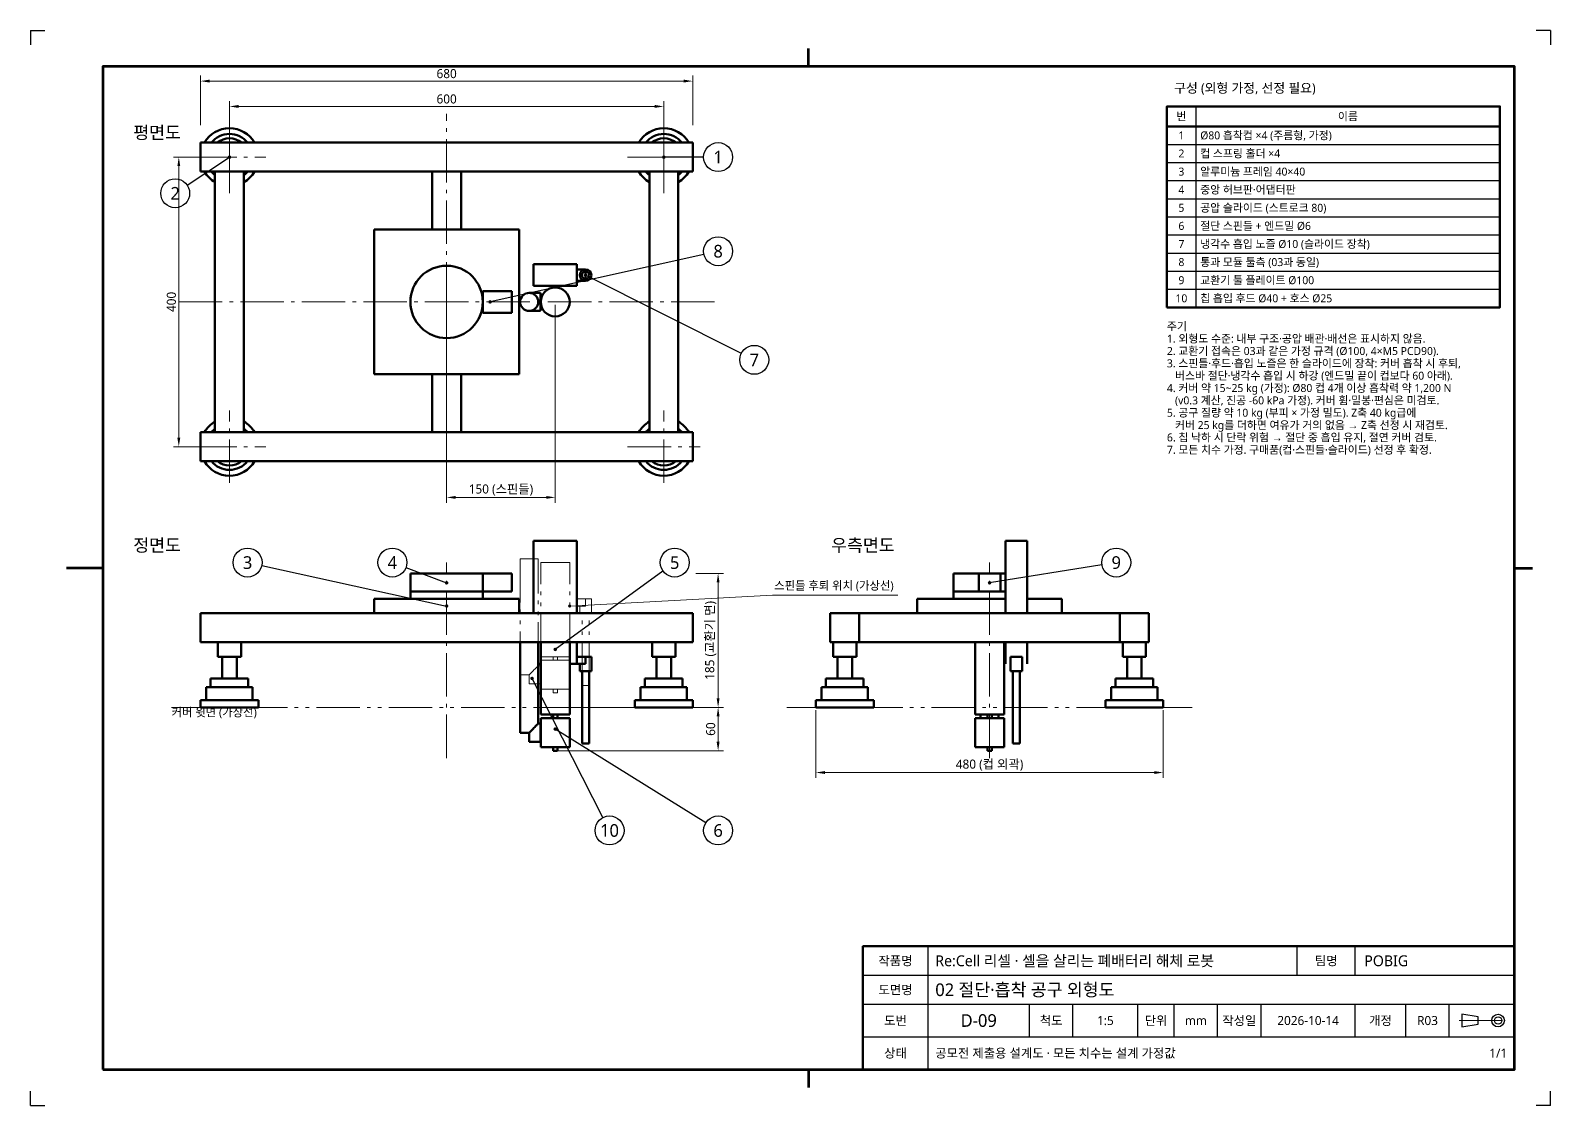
# Model space of a CAD drawing. Header units: millimetres. Extents: x 0 to 1800, y -680 to 297.
# Drawn here: x 1380 to 1800, y -680 to -383 of the extents above; entities that cross this region are included whole.
import ezdxf
from ezdxf.enums import TextEntityAlignment as Align

# ---------------------------------------------------------------- set-up
doc = ezdxf.new("R2010")
doc.units = ezdxf.units.MM
doc.linetypes.add('KS_CENTER', pattern=[17, 12, -2, 1, -2])
doc.linetypes.add('KS_PHANTOM', pattern=[20, 12, -2, 1, -2, 1, -2])
for name, color, linetype, lineweight in [('BALLOON', 7, 'Continuous', 25), ('CENTER', 1, 'KS_CENTER', 18), ('DIM', 3, 'Continuous', 18), ('FRAME', 7, 'Continuous', 70), ('OUTLINE', 7, 'Continuous', 50), ('PHANTOM', 6, 'KS_PHANTOM', 18), ('SYMBOL', 7, 'Continuous', 25), ('TABLE', 7, 'Continuous', 25), ('TABLE_THK', 7, 'Continuous', 50), ('TEXT', 7, 'Continuous', 25)]:
    doc.layers.add(name, color=color, linetype=linetype, lineweight=lineweight)
doc.styles.add('KS', font='malgun.ttf')
doc.dimstyles.new('KS_00', dxfattribs={"dimtxt": 2.5, "dimasz": 2.5, "dimexe": 1.5, "dimexo": 0.8, "dimgap": 0.8, "dimtad": 1, "dimlfac": 50, "dimdsep": 46, "dimtxsty": 'KS', "dimcen": 0, "dimclrd": 3, "dimclre": 3, "dimclrt": 7, "dimazin": 3, "dimtfac": 0.7, "dimtmove": 0, "dimatfit": 3, "dimlwd": 18, "dimlwe": 18, "dimarcsym": 0})

# ---------------------------------------------------------------- blocks, each defined once
blk = doc.blocks.new('_CLOSEDFILLED')
at = {"color": 0, "linetype": 'ByBlock'}
blk.add_solid([(-1, 0.16), (0, 0), (-1, -0.16)], dxfattribs=at)
blk = doc.blocks.new('*D131')
at = {"color": 3, "lineweight": 18}
for p, q in [((55, 262.8), (55, 277.5)), ((175, 262.8), (175, 277.5)), ((57.5, 276), (172.5, 276))]:
    blk.add_line(p, q, dxfattribs=at)
at = {"layer": 'Defpoints'}
for p in [(55, 276), (55, 262), (175, 262)]:
    blk.add_point(p, dxfattribs=at)
at = {"layer": 'DIM', "color": 3, "xscale": 2.5, "yscale": 2.5, "rotation": 180}
blk.add_blockref('_CLOSEDFILLED', (55, 276), dxfattribs=at)
at = {"layer": 'DIM', "color": 3, "xscale": 2.5, "yscale": 2.5}
blk.add_blockref('_CLOSEDFILLED', (175, 276), dxfattribs=at)
at = {"layer": 'DIM', "color": 7, "insert": (115, 278.05), "char_height": 2.5, "attachment_point": 5, "style": 'KS'}
blk.add_mtext('600', dxfattribs=at)
blk = doc.blocks.new('*D132')
at = {"color": 3, "lineweight": 18}
for p, q in [((47, 270.8), (47, 284.5)), ((49.5, 283), (180.5, 283)), ((183, 270.8), (183, 284.5))]:
    blk.add_line(p, q, dxfattribs=at)
at = {"layer": 'Defpoints'}
for p in [(47, 283), (47, 270), (183, 270)]:
    blk.add_point(p, dxfattribs=at)
at = {"layer": 'DIM', "color": 3, "xscale": 2.5, "yscale": 2.5, "rotation": 180}
blk.add_blockref('_CLOSEDFILLED', (47, 283), dxfattribs=at)
at = {"layer": 'DIM', "color": 3, "xscale": 2.5, "yscale": 2.5}
blk.add_blockref('_CLOSEDFILLED', (183, 283), dxfattribs=at)
at = {"layer": 'DIM', "color": 7, "insert": (115, 285.05), "char_height": 2.5, "attachment_point": 5, "style": 'KS'}
blk.add_mtext('680', dxfattribs=at)
blk = doc.blocks.new('*D133')
at = {"color": 3, "lineweight": 18}
for p, q in [((54.2, 262), (39.5, 262)), ((41, 184.5), (41, 259.5)), ((54.2, 182), (39.5, 182))]:
    blk.add_line(p, q, dxfattribs=at)
at = {"layer": 'Defpoints'}
for p in [(55, 262), (41, 182), (55, 182)]:
    blk.add_point(p, dxfattribs=at)
at = {"layer": 'DIM', "color": 3, "xscale": 2.5, "yscale": 2.5}
for p, rotation in [((41, 262), 90), ((41, 182), 270)]:
    blk.add_blockref('_CLOSEDFILLED', p, dxfattribs=dict(at, rotation=rotation))
at = {"layer": 'DIM', "color": 7, "insert": (38.95, 222), "char_height": 2.5, "attachment_point": 5, "rotation": 90, "style": 'KS'}
blk.add_mtext('400', dxfattribs=at)
blk = doc.blocks.new('*D134')
at = {"color": 3, "lineweight": 18}
for p, q in [((115, 221.2), (115, 166.5)), ((145, 221.2), (145, 166.5)), ((117.5, 168), (142.5, 168))]:
    blk.add_line(p, q, dxfattribs=at)
at = {"layer": 'Defpoints'}
for p in [(115, 222), (145, 222), (115, 168)]:
    blk.add_point(p, dxfattribs=at)
at = {"layer": 'DIM', "color": 3, "xscale": 2.5, "yscale": 2.5, "rotation": 180}
blk.add_blockref('_CLOSEDFILLED', (115, 168), dxfattribs=at)
at = {"layer": 'DIM', "color": 3, "xscale": 2.5, "yscale": 2.5}
blk.add_blockref('_CLOSEDFILLED', (145, 168), dxfattribs=at)
at = {"layer": 'DIM', "color": 7, "insert": (130, 170.05), "char_height": 2.5, "attachment_point": 5, "style": 'KS'}
blk.add_mtext('150 (스핀들)', dxfattribs=at)
blk = doc.blocks.new('*D135')
at = {"color": 3, "lineweight": 18}
for p, q in [((183.8, 147), (191.5, 147)), ((190, 112.5), (190, 144.5)), ((183.8, 110), (191.5, 110))]:
    blk.add_line(p, q, dxfattribs=at)
at = {"layer": 'Defpoints'}
for p in [(183, 147), (183, 110), (190, 110)]:
    blk.add_point(p, dxfattribs=at)
at = {"layer": 'DIM', "color": 3, "xscale": 2.5, "yscale": 2.5}
for p, rotation in [((190, 147), 90), ((190, 110), 270)]:
    blk.add_blockref('_CLOSEDFILLED', p, dxfattribs=dict(at, rotation=rotation))
at = {"layer": 'DIM', "color": 7, "insert": (187.95, 128.5), "char_height": 2.5, "attachment_point": 5, "rotation": 90, "style": 'KS'}
blk.add_mtext('185 (교환기 면)', dxfattribs=at)
blk = doc.blocks.new('*D136')
at = {"color": 3, "lineweight": 18}
for p, q in [((145.8, 110), (191.5, 110)), ((190, 100.5), (190, 107.5)), ((145.8, 98), (191.5, 98))]:
    blk.add_line(p, q, dxfattribs=at)
at = {"layer": 'Defpoints'}
for p in [(145, 110), (145, 98), (190, 98)]:
    blk.add_point(p, dxfattribs=at)
at = {"layer": 'DIM', "color": 3, "xscale": 2.5, "yscale": 2.5}
for p, rotation in [((190, 110), 90), ((190, 98), 270)]:
    blk.add_blockref('_CLOSEDFILLED', p, dxfattribs=dict(at, rotation=rotation))
at = {"layer": 'DIM', "color": 7, "insert": (187.95, 104), "char_height": 2.5, "attachment_point": 5, "rotation": 90, "style": 'KS'}
blk.add_mtext('60', dxfattribs=at)
blk = doc.blocks.new('*D137')
at = {"color": 3, "lineweight": 18}
for p, q in [((217, 109.2), (217, 90.5)), ((313, 109.2), (313, 90.5)), ((219.5, 92), (310.5, 92))]:
    blk.add_line(p, q, dxfattribs=at)
at = {"layer": 'Defpoints'}
for p in [(217, 110), (313, 110), (217, 92)]:
    blk.add_point(p, dxfattribs=at)
at = {"layer": 'DIM', "color": 3, "xscale": 2.5, "yscale": 2.5, "rotation": 180}
blk.add_blockref('_CLOSEDFILLED', (217, 92), dxfattribs=at)
at = {"layer": 'DIM', "color": 3, "xscale": 2.5, "yscale": 2.5}
blk.add_blockref('_CLOSEDFILLED', (313, 92), dxfattribs=at)
at = {"layer": 'DIM', "color": 7, "insert": (265, 94.05), "char_height": 2.5, "attachment_point": 5, "style": 'KS'}
blk.add_mtext('480 (컵 외곽)', dxfattribs=at)
blk = doc.blocks.new('D-09_R03_1of1')
at = {"layer": 'BALLOON'}
h = blk.add_hatch(color=256, dxfattribs=at)
h.dxf.hatch_style = 1
edge = h.paths.add_edge_path()
edge.add_arc((55, 262), 0.5, 0, 360)
h = blk.add_hatch(color=256, dxfattribs=at)
h.dxf.hatch_style = 1
edge = h.paths.add_edge_path()
edge.add_arc((175, 262), 0.5, 0, 360)
h = blk.add_hatch(color=256, dxfattribs=at)
h.dxf.hatch_style = 1
edge = h.paths.add_edge_path()
edge.add_arc((153.4, 229.4), 0.5, 0, 360)
h = blk.add_hatch(color=256, dxfattribs=at)
h.dxf.hatch_style = 1
edge = h.paths.add_edge_path()
edge.add_arc((127, 222), 0.5, 0, 360)
h = blk.add_hatch(color=256, dxfattribs=at)
h.dxf.hatch_style = 1
edge = h.paths.add_edge_path()
edge.add_arc((115, 144.4), 0.5, 0, 360)
h = blk.add_hatch(color=256, dxfattribs=at)
h.dxf.hatch_style = 1
edge = h.paths.add_edge_path()
edge.add_arc((265, 144.4), 0.5, 0, 360)
h = blk.add_hatch(color=256, dxfattribs=at)
h.dxf.hatch_style = 1
edge = h.paths.add_edge_path()
edge.add_arc((115, 138), 0.5, 0, 360)
h = blk.add_hatch(color=256, dxfattribs=at)
h.dxf.hatch_style = 1
edge = h.paths.add_edge_path()
edge.add_arc((145, 126), 0.5, 0, 360)
h = blk.add_hatch(color=256, dxfattribs=at)
h.dxf.hatch_style = 1
edge = h.paths.add_edge_path()
edge.add_arc((138.6, 118), 0.5, 0, 360)
h = blk.add_hatch(color=256, dxfattribs=at)
h.dxf.hatch_style = 1
edge = h.paths.add_edge_path()
edge.add_arc((145, 104), 0.5, 0, 360)
at = {"layer": 'DIM'}
h = blk.add_hatch(color=256, dxfattribs=at)
h.dxf.hatch_style = 1
edge = h.paths.add_edge_path()
edge.add_arc((149, 138), 0.45, 0, 360)
at = {"layer": 'BALLOON'}
for p, q in [((43.3282, 254.2188), (55, 262)), ((186, 262), (175, 262)), ((186.09525, 235.13228), (127, 222)), ((196.42536, 207.79499), (153.4, 229.4)), ((63.90806, 149.14733), (115, 138)), ((103.74737, 148.60098), (115, 144.4)), ((174.76506, 147.64731), (145, 126)), ((296.05024, 149.36804), (265, 144.4)), ((158.18404, 79.56403), (138.6, 118)), ((186.60377, 78.11321), (145, 104))]:
    blk.add_line(p, q, dxfattribs=at)
for centre in [(190, 262), (40, 252), (190, 236), (200, 206), (60, 150), (100, 150), (178, 150), (300, 150), (160, 76), (190, 76)]:
    blk.add_circle(centre, 4, dxfattribs=at)
at = {"layer": 'CENTER'}
for p, q in [((115, 170), (115, 274)), ((55, 252), (55, 272)), ((175, 252), (175, 272)), ((45, 262), (65, 262)), ((165, 262), (185, 262)), ((41, 222), (189, 222)), ((55, 172), (55, 192)), ((175, 172), (175, 192)), ((45, 182), (65, 182)), ((165, 182), (185, 182)), ((115, 96), (115, 150)), ((265, 96), (265, 150)), ((394.75, 23.5), (408, 23.5))]:
    blk.add_line(p, q, dxfattribs=at)
at = {"layer": 'DIM'}
blk.add_lwpolyline([(149, 138), (205, 141), (239.62066, 141)], dxfattribs=at)
at = {"layer": 'FRAME'}
for p, q in [((215, 287), (215, 292)), ((20, 148.5), (10, 148.5)), ((410, 148.5), (415, 148.5)), ((215, 10), (215, 5))]:
    blk.add_line(p, q, dxfattribs=at)
blk.add_lwpolyline([(20, 10), (410, 10), (410, 287), (20, 287)], close=True, dxfattribs=at)
at = {"layer": 'OUTLINE'}
for p, q in [((47, 258), (47, 266)), ((47, 266), (183, 266)), ((183, 258), (183, 266)), ((47, 258), (183, 258)), ((51, 186), (51, 258)), ((51, 258), (59, 258)), ((59, 186), (59, 258)), ((111, 242), (111, 258)), ((111, 258), (119, 258)), ((119, 242), (119, 258)), ((171, 186), (171, 258)), ((171, 258), (179, 258)), ((179, 186), (179, 258)), ((95, 202), (95, 242)), ((95, 242), (135, 242)), ((135, 202), (135, 242)), ((139, 226.4), (139, 232.4)), ((139, 232.4), (151, 232.4)), ((151, 226.4), (151, 232.4)), ((151, 231), (153.4, 231)), ((153.4, 230.4), (153.4, 231)), ((151, 227.8), (153.4, 227.8)), ((153.4, 228.4), (153.4, 230.4)), ((153.4, 227.8), (153.4, 228.4)), ((125, 219), (125, 225)), ((125, 225), (133, 225)), ((133, 219), (133, 225)), ((137.8, 224.5), (140.9, 224.5)), ((139, 226.4), (151, 226.4)), ((125, 219), (133, 219)), ((137.8, 219.5), (140.9, 219.5)), ((95, 202), (135, 202)), ((111, 186), (111, 202)), ((119, 186), (119, 202)), ((47, 178), (47, 186)), ((47, 186), (183, 186)), ((51, 186), (59, 186)), ((111, 186), (119, 186)), ((171, 186), (179, 186)), ((183, 178), (183, 186)), ((47, 178), (183, 178)), ((139, 136), (139, 156)), ((139, 156), (151, 156)), ((151, 136), (151, 156)), ((269.4, 136), (269.4, 156)), ((269.4, 156), (275.4, 156)), ((275.4, 136), (275.4, 156)), ((105, 142), (105, 147)), ((125, 142), (125, 147)), ((125, 147), (133, 147)), ((133, 142), (133, 147)), ((255, 142), (255, 147)), ((262, 142), (262, 147)), ((262, 147), (268, 147)), ((268, 142), (268, 147)), ((95, 136), (95, 140)), ((95, 140), (135, 140)), ((105, 140), (105, 142)), ((125, 140), (125, 142)), ((125, 142), (133, 142)), ((135, 136), (135, 140)), ((245, 136), (245, 140)), ((245, 140), (269.4, 140)), ((255, 140), (255, 142)), ((262, 142), (268, 142)), ((275.4, 140), (285, 140)), ((285, 136), (285, 140)), ((47, 128), (47, 136)), ((47, 136), (183, 136)), ((183, 128), (183, 136)), ((221, 128), (221, 136)), ((221, 136), (229, 136)), ((229, 128), (229, 136)), ((229, 136), (301, 136)), ((301, 128), (301, 136)), ((301, 136), (309, 136)), ((309, 128), (309, 136)), ((47, 128), (183, 128)), ((51.8, 124), (51.8, 128)), ((58.2, 124), (58.2, 128)), ((135.3, 103), (135.3, 128)), ((140.3, 105.5), (140.3, 128)), ((141, 108), (141, 128)), ((149, 108), (149, 128)), ((151, 122), (151, 128)), ((171.8, 124), (171.8, 128)), ((178.2, 124), (178.2, 128)), ((221, 128), (229, 128)), ((221.8, 124), (221.8, 128)), ((228.2, 124), (228.2, 128)), ((229, 128), (301, 128)), ((261, 108), (261, 128)), ((269, 108), (269, 128)), ((269.4, 122), (269.4, 128)), ((275.4, 122), (275.4, 128)), ((301, 128), (309, 128)), ((301.8, 124), (301.8, 128)), ((308.2, 124), (308.2, 128)), ((53, 118), (53, 124)), ((57, 118), (57, 124)), ((140.3, 122), (141, 122)), ((149, 122), (151, 122)), ((151, 124), (153.4, 124)), ((151, 122), (153.4, 122)), ((151.8, 120), (151.8, 122)), ((153.4, 122), (153.4, 124)), ((155, 120), (155, 124)), ((173, 118), (173, 124)), ((177, 118), (177, 124)), ((223, 118), (223, 124)), ((227, 118), (227, 124)), ((270.8, 122), (270.8, 124)), ((270.8, 120), (270.8, 122)), ((274, 122), (274, 124)), ((274, 120), (274, 122)), ((303, 118), (303, 124)), ((307, 118), (307, 124)), ((49.8, 115.6), (49.8, 118)), ((60.2, 115.6), (60.2, 118)), ((152.4, 100), (152.4, 120)), ((154.4, 100), (154.4, 120)), ((169.8, 115.6), (169.8, 118)), ((180.2, 115.6), (180.2, 118)), ((219.8, 115.6), (219.8, 118)), ((230.2, 115.6), (230.2, 118)), ((271.4, 100), (271.4, 120)), ((273.4, 100), (273.4, 120)), ((299.8, 115.6), (299.8, 118)), ((310.2, 115.6), (310.2, 118)), ((48.6, 112), (48.6, 115.6)), ((61.4, 112), (61.4, 115.6)), ((168.6, 112), (168.6, 115.6)), ((181.4, 112), (181.4, 115.6)), ((218.6, 112), (218.6, 115.6)), ((231.4, 112), (231.4, 115.6)), ((298.6, 112), (298.6, 115.6)), ((311.4, 112), (311.4, 115.6)), ((47, 110), (47, 112)), ((63, 110), (63, 112)), ((167, 110), (167, 112)), ((183, 110), (183, 112)), ((217, 110), (217, 112)), ((233, 110), (233, 112)), ((297, 110), (297, 112)), ((313, 110), (313, 112)), ((140.3, 105.5), (140.9, 105.5)), ((141, 99), (141, 107)), ((144.4, 107), (144.4, 108)), ((145.6, 107), (145.6, 108)), ((149, 99), (149, 107)), ((261, 99), (261, 107)), ((262.5, 107), (262.5, 108)), ((264.4, 107), (264.4, 108)), ((265.6, 107), (265.6, 108)), ((267.5, 107), (267.5, 108)), ((269, 99), (269, 107)), ((137.8, 100.5), (140.9, 100.5)), ((144.4, 98), (144.4, 99)), ((145.6, 98), (145.6, 99)), ((264.4, 98), (264.4, 99)), ((265.6, 98), (265.6, 99))]:
    blk.add_line(p, q, dxfattribs=at)
for points in [[(140.9, 224.5), (140.9, 224.48428), (140.9, 224.43732), (140.9, 224.35971), (140.9, 224.25242), (140.9, 224.11681), (140.9, 223.95458), (140.9, 223.76777), (140.9, 223.55872), (140.9, 223.33008), (140.9, 223.08471), (140.9, 222.8257), (140.9, 222.5563), (140.9, 222.27991), (140.9, 222)], [(140.9, 222), (140.9, 221.72009), (140.9, 221.4437), (140.9, 221.1743), (140.9, 220.91529), (140.9, 220.66992), (140.9, 220.44128), (140.9, 220.23223), (140.9, 220.04542), (140.9, 219.88319), (140.9, 219.74758), (140.9, 219.64029), (140.9, 219.56268), (140.9, 219.51572), (140.9, 219.5)], [(105, 147), (105.25072, 147), (105.99031, 147), (107.18169, 147), (108.7651, 147), (110.66116, 147), (112.77479, 147), (115, 147), (117.22521, 147), (119.33884, 147), (121.2349, 147), (122.81831, 147), (124.00969, 147), (124.74928, 147), (125, 147)], [(255, 147), (255.04087, 147), (255.16313, 147), (255.36579, 147), (255.64719, 147), (256.00503, 147), (256.43639, 147), (256.93774, 147), (257.50499, 147), (258.13349, 147), (258.81811, 147), (259.55326, 147), (260.33292, 147), (261.15073, 147), (262, 147)], [(268, 147), (268.10265, 147), (268.20494, 147), (268.30685, 147), (268.40839, 147), (268.50952, 147), (268.61025, 147), (268.71056, 147), (268.81043, 147), (268.90987, 147), (269.00885, 147), (269.10736, 147), (269.2054, 147), (269.30295, 147), (269.4, 147)], [(105, 142), (105.25072, 142), (105.99031, 142), (107.18169, 142), (108.7651, 142), (110.66116, 142), (112.77479, 142), (115, 142), (117.22521, 142), (119.33884, 142), (121.2349, 142), (122.81831, 142), (124.00969, 142), (124.74928, 142), (125, 142)], [(255, 142), (255.04087, 142), (255.16313, 142), (255.36579, 142), (255.64719, 142), (256.00503, 142), (256.43639, 142), (256.93774, 142), (257.50499, 142), (258.13349, 142), (258.81811, 142), (259.55326, 142), (260.33292, 142), (261.15073, 142), (262, 142)], [(268, 142), (268.10265, 142), (268.20494, 142), (268.30685, 142), (268.40839, 142), (268.50952, 142), (268.61025, 142), (268.71056, 142), (268.81043, 142), (268.90987, 142), (269.00885, 142), (269.10736, 142), (269.2054, 142), (269.30295, 142), (269.4, 142)], [(51.8, 124), (51.88023, 124), (52.1169, 124), (52.49814, 124), (53.00483, 124), (53.61157, 124), (54.28793, 124), (55, 124), (55.71207, 124), (56.38843, 124), (56.99517, 124), (57.50186, 124), (57.8831, 124), (58.11977, 124), (58.2, 124)], [(153.4, 124), (153.57914, 124), (153.75603, 124), (153.92845, 124), (154.09421, 124), (154.25125, 124), (154.39758, 124), (154.53137, 124), (154.65093, 124), (154.75476, 124), (154.84155, 124), (154.91021, 124), (154.95988, 124), (154.98994, 124), (155, 124)], [(171.8, 124), (171.88023, 124), (172.1169, 124), (172.49814, 124), (173.00483, 124), (173.61157, 124), (174.28793, 124), (175, 124), (175.71207, 124), (176.38843, 124), (176.99517, 124), (177.50186, 124), (177.8831, 124), (178.11977, 124), (178.2, 124)], [(221.8, 124), (221.82012, 124), (221.88023, 124), (221.97957, 124), (222.1169, 124), (222.29048, 124), (222.49814, 124), (222.73726, 124), (223.00483, 124), (223.2975, 124), (223.61157, 124), (223.94311, 124), (224.28793, 124), (224.64171, 124), (225, 124)], [(225, 124), (225.35829, 124), (225.71207, 124), (226.05689, 124), (226.38843, 124), (226.7025, 124), (226.99517, 124), (227.26274, 124), (227.50186, 124), (227.70952, 124), (227.8831, 124), (228.02043, 124), (228.11977, 124), (228.17988, 124), (228.2, 124)], [(270.8, 124), (270.81006, 124), (270.84012, 124), (270.88979, 124), (270.95845, 124), (271.04524, 124), (271.14907, 124), (271.26863, 124), (271.40242, 124), (271.54875, 124), (271.70579, 124), (271.87155, 124), (272.04397, 124), (272.22086, 124), (272.4, 124)], [(272.4, 124), (272.57914, 124), (272.75603, 124), (272.92845, 124), (273.09421, 124), (273.25125, 124), (273.39758, 124), (273.53137, 124), (273.65093, 124), (273.75476, 124), (273.84155, 124), (273.91021, 124), (273.95988, 124), (273.98994, 124), (274, 124)], [(301.8, 124), (301.82012, 124), (301.88023, 124), (301.97957, 124), (302.1169, 124), (302.29048, 124), (302.49814, 124), (302.73726, 124), (303.00483, 124), (303.2975, 124), (303.61157, 124), (303.94311, 124), (304.28793, 124), (304.64171, 124), (305, 124)], [(305, 124), (305.35829, 124), (305.71207, 124), (306.05689, 124), (306.38843, 124), (306.7025, 124), (306.99517, 124), (307.26274, 124), (307.50186, 124), (307.70952, 124), (307.8831, 124), (308.02043, 124), (308.11977, 124), (308.17988, 124), (308.2, 124)], [(49.8, 118), (49.93037, 118), (50.31496, 118), (50.93448, 118), (51.75785, 118), (52.7438, 118), (53.84289, 118), (55, 118), (56.15711, 118), (57.2562, 118), (58.24215, 118), (59.06552, 118), (59.68504, 118), (60.06963, 118), (60.2, 118)], [(151.8, 120), (151.84012, 120), (151.95845, 120), (152.14907, 120), (152.40242, 120), (152.70579, 120), (153.04397, 120), (153.4, 120), (153.75603, 120), (154.09421, 120), (154.39758, 120), (154.65093, 120), (154.84155, 120), (154.95988, 120), (155, 120)], [(169.8, 118), (169.93037, 118), (170.31496, 118), (170.93448, 118), (171.75785, 118), (172.7438, 118), (173.84289, 118), (175, 118), (176.15711, 118), (177.2562, 118), (178.24215, 118), (179.06552, 118), (179.68504, 118), (180.06963, 118), (180.2, 118)], [(219.8, 118), (219.8327, 118), (219.93037, 118), (220.09181, 118), (220.31496, 118), (220.59703, 118), (220.93448, 118), (221.32304, 118), (221.75785, 118), (222.23343, 118), (222.7438, 118), (223.28255, 118), (223.84289, 118), (224.41778, 118), (225, 118)], [(225, 118), (225.58222, 118), (226.15711, 118), (226.71745, 118), (227.2562, 118), (227.76657, 118), (228.24215, 118), (228.67696, 118), (229.06552, 118), (229.40297, 118), (229.68504, 118), (229.90819, 118), (230.06963, 118), (230.1673, 118), (230.2, 118)], [(270.8, 120), (270.81006, 120), (270.84012, 120), (270.88979, 120), (270.95845, 120), (271.04524, 120), (271.14907, 120), (271.26863, 120), (271.40242, 120), (271.54875, 120), (271.70579, 120), (271.87155, 120), (272.04397, 120), (272.22086, 120), (272.4, 120)], [(272.4, 120), (272.57914, 120), (272.75603, 120), (272.92845, 120), (273.09421, 120), (273.25125, 120), (273.39758, 120), (273.53137, 120), (273.65093, 120), (273.75476, 120), (273.84155, 120), (273.91021, 120), (273.95988, 120), (273.98994, 120), (274, 120)], [(299.8, 118), (299.8327, 118), (299.93037, 118), (300.09181, 118), (300.31496, 118), (300.59703, 118), (300.93448, 118), (301.32304, 118), (301.75785, 118), (302.23343, 118), (302.7438, 118), (303.28255, 118), (303.84289, 118), (304.41778, 118), (305, 118)], [(305, 118), (305.58222, 118), (306.15711, 118), (306.71745, 118), (307.2562, 118), (307.76657, 118), (308.24215, 118), (308.67696, 118), (309.06552, 118), (309.40297, 118), (309.68504, 118), (309.90819, 118), (310.06963, 118), (310.1673, 118), (310.2, 118)], [(48.6, 115.6), (48.76046, 115.6), (49.2338, 115.6), (49.99628, 115.6), (51.00967, 115.6), (52.22314, 115.6), (53.57587, 115.6), (55, 115.6), (56.42413, 115.6), (57.77686, 115.6), (58.99033, 115.6), (60.00372, 115.6), (60.7662, 115.6), (61.23954, 115.6), (61.4, 115.6)], [(168.6, 115.6), (168.76046, 115.6), (169.2338, 115.6), (169.99628, 115.6), (171.00967, 115.6), (172.22314, 115.6), (173.57587, 115.6), (175, 115.6), (176.42413, 115.6), (177.77686, 115.6), (178.99033, 115.6), (180.00372, 115.6), (180.7662, 115.6), (181.23954, 115.6), (181.4, 115.6)], [(218.6, 115.6), (218.64024, 115.6), (218.76046, 115.6), (218.95915, 115.6), (219.2338, 115.6), (219.58097, 115.6), (219.99628, 115.6), (220.47452, 115.6), (221.00967, 115.6), (221.59499, 115.6), (222.22314, 115.6), (222.88621, 115.6), (223.57587, 115.6), (224.28343, 115.6), (225, 115.6)], [(225, 115.6), (225.71657, 115.6), (226.42413, 115.6), (227.11379, 115.6), (227.77686, 115.6), (228.40501, 115.6), (228.99033, 115.6), (229.52548, 115.6), (230.00372, 115.6), (230.41903, 115.6), (230.7662, 115.6), (231.04085, 115.6), (231.23954, 115.6), (231.35976, 115.6), (231.4, 115.6)], [(298.6, 115.6), (298.64024, 115.6), (298.76046, 115.6), (298.95915, 115.6), (299.2338, 115.6), (299.58097, 115.6), (299.99628, 115.6), (300.47452, 115.6), (301.00967, 115.6), (301.59499, 115.6), (302.22314, 115.6), (302.88621, 115.6), (303.57587, 115.6), (304.28343, 115.6), (305, 115.6)], [(305, 115.6), (305.71657, 115.6), (306.42413, 115.6), (307.11379, 115.6), (307.77686, 115.6), (308.40501, 115.6), (308.99033, 115.6), (309.52548, 115.6), (310.00372, 115.6), (310.41903, 115.6), (310.7662, 115.6), (311.04085, 115.6), (311.23954, 115.6), (311.35976, 115.6), (311.4, 115.6)], [(47, 112), (47.20058, 112), (47.79225, 112), (48.74535, 112), (50.01208, 112), (51.52893, 112), (53.21983, 112), (55, 112), (56.78017, 112), (58.47107, 112), (59.98792, 112), (61.25465, 112), (62.20775, 112), (62.79942, 112), (63, 112)], [(47, 110), (47.20058, 110), (47.79225, 110), (48.74535, 110), (50.01208, 110), (51.52893, 110), (53.21983, 110), (55, 110), (56.78017, 110), (58.47107, 110), (59.98792, 110), (61.25465, 110), (62.20775, 110), (62.79942, 110), (63, 110)], [(167, 112), (167.20058, 112), (167.79225, 112), (168.74535, 112), (170.01208, 112), (171.52893, 112), (173.21983, 112), (175, 112), (176.78017, 112), (178.47107, 112), (179.98792, 112), (181.25465, 112), (182.20775, 112), (182.79942, 112), (183, 112)], [(167, 110), (167.20058, 110), (167.79225, 110), (168.74535, 110), (170.01208, 110), (171.52893, 110), (173.21983, 110), (175, 110), (176.78017, 110), (178.47107, 110), (179.98792, 110), (181.25465, 110), (182.20775, 110), (182.79942, 110), (183, 110)], [(217, 112), (217.0503, 112), (217.20058, 112), (217.44893, 112), (217.79225, 112), (218.22621, 112), (218.74535, 112), (219.34315, 112), (220.01208, 112), (220.74374, 112), (221.52893, 112), (222.35777, 112), (223.21983, 112), (224.10428, 112), (225, 112)], [(217, 110), (217.0503, 110), (217.20058, 110), (217.44893, 110), (217.79225, 110), (218.22621, 110), (218.74535, 110), (219.34315, 110), (220.01208, 110), (220.74374, 110), (221.52893, 110), (222.35777, 110), (223.21983, 110), (224.10428, 110), (225, 110)], [(225, 112), (225.89572, 112), (226.78017, 112), (227.64223, 112), (228.47107, 112), (229.25626, 112), (229.98792, 112), (230.65685, 112), (231.25465, 112), (231.77379, 112), (232.20775, 112), (232.55107, 112), (232.79942, 112), (232.9497, 112), (233, 112)], [(225, 110), (225.89572, 110), (226.78017, 110), (227.64223, 110), (228.47107, 110), (229.25626, 110), (229.98792, 110), (230.65685, 110), (231.25465, 110), (231.77379, 110), (232.20775, 110), (232.55107, 110), (232.79942, 110), (232.9497, 110), (233, 110)], [(297, 112), (297.0503, 112), (297.20058, 112), (297.44893, 112), (297.79225, 112), (298.22621, 112), (298.74535, 112), (299.34315, 112), (300.01208, 112), (300.74374, 112), (301.52893, 112), (302.35777, 112), (303.21983, 112), (304.10428, 112), (305, 112)], [(297, 110), (297.0503, 110), (297.20058, 110), (297.44893, 110), (297.79225, 110), (298.22621, 110), (298.74535, 110), (299.34315, 110), (300.01208, 110), (300.74374, 110), (301.52893, 110), (302.35777, 110), (303.21983, 110), (304.10428, 110), (305, 110)], [(305, 112), (305.89572, 112), (306.78017, 112), (307.64223, 112), (308.47107, 112), (309.25626, 112), (309.98792, 112), (310.65685, 112), (311.25465, 112), (311.77379, 112), (312.20775, 112), (312.55107, 112), (312.79942, 112), (312.9497, 112), (313, 112)], [(305, 110), (305.89572, 110), (306.78017, 110), (307.64223, 110), (308.47107, 110), (309.25626, 110), (309.98792, 110), (310.65685, 110), (311.25465, 110), (311.77379, 110), (312.20775, 110), (312.55107, 110), (312.79942, 110), (312.9497, 110), (313, 110)], [(137.8, 103), (138.07991, 103.27991), (138.3563, 103.5563), (138.6257, 103.8257), (138.88471, 104.08471), (139.13008, 104.33008), (139.35872, 104.55872), (139.56777, 104.76777), (139.75458, 104.95458), (139.91681, 105.11681), (140.05242, 105.25242), (140.15971, 105.35971), (140.23732, 105.43732), (140.28428, 105.48428), (140.3, 105.5)], [(140.3, 105.5), (140.28428, 105.48428), (140.23732, 105.43732), (140.15971, 105.35971), (140.05242, 105.25242), (139.91681, 105.11681), (139.75458, 104.95458), (139.56777, 104.76777), (139.35872, 104.55872), (139.13008, 104.33008), (138.88471, 104.08471), (138.6257, 103.8257), (138.3563, 103.5563), (138.07991, 103.27991), (137.8, 103)], [(140.9, 105.5), (140.9, 105.43732), (140.9, 105.25242), (140.9, 104.95458), (140.9, 104.55872), (140.9, 104.08471), (140.9, 103.5563), (140.9, 103), (140.9, 102.4437), (140.9, 101.91529), (140.9, 101.44128), (140.9, 101.04542), (140.9, 100.74758), (140.9, 100.56268), (140.9, 100.5)], [(141, 108), (141.10029, 108), (141.39612, 108), (141.87267, 108), (142.50604, 108), (143.26447, 108), (144.10992, 108), (145, 108), (145.89008, 108), (146.73553, 108), (147.49396, 108), (148.12733, 108), (148.60388, 108), (148.89971, 108), (149, 108)], [(141, 107), (141.10029, 107), (141.39612, 107), (141.87267, 107), (142.50604, 107), (143.26447, 107), (144.10992, 107), (145, 107), (145.89008, 107), (146.73553, 107), (147.49396, 107), (148.12733, 107), (148.60388, 107), (148.89971, 107), (149, 107)], [(261, 108), (261.02515, 108), (261.10029, 108), (261.22447, 108), (261.39612, 108), (261.6131, 108), (261.87267, 108), (262.17157, 108), (262.50604, 108), (262.87187, 108), (263.26447, 108), (263.67888, 108), (264.10992, 108), (264.55214, 108), (265, 108)], [(261, 107), (261.02515, 107), (261.10029, 107), (261.22447, 107), (261.39612, 107), (261.6131, 107), (261.87267, 107), (262.17157, 107), (262.50604, 107), (262.87187, 107), (263.26447, 107), (263.67888, 107), (264.10992, 107), (264.55214, 107), (265, 107)], [(265, 108), (265.44786, 108), (265.89008, 108), (266.32112, 108), (266.73553, 108), (267.12813, 108), (267.49396, 108), (267.82843, 108), (268.12733, 108), (268.3869, 108), (268.60388, 108), (268.77553, 108), (268.89971, 108), (268.97485, 108), (269, 108)], [(265, 107), (265.44786, 107), (265.89008, 107), (266.32112, 107), (266.73553, 107), (267.12813, 107), (267.49396, 107), (267.82843, 107), (268.12733, 107), (268.3869, 107), (268.60388, 107), (268.77553, 107), (268.89971, 107), (268.97485, 107), (269, 107)], [(135.3, 103), (135.31572, 103), (135.36268, 103), (135.44029, 103), (135.54758, 103), (135.68319, 103), (135.84542, 103), (136.03223, 103), (136.24128, 103), (136.46992, 103), (136.71529, 103), (136.9743, 103), (137.2437, 103), (137.52009, 103), (137.8, 103)], [(137.8, 103), (137.8, 102.72009), (137.8, 102.4437), (137.8, 102.1743), (137.8, 101.91529), (137.8, 101.66992), (137.8, 101.44128), (137.8, 101.23223), (137.8, 101.04542), (137.8, 100.88319), (137.8, 100.74758), (137.8, 100.64029), (137.8, 100.56268), (137.8, 100.51572), (137.8, 100.5)], [(141, 99), (141.10029, 99), (141.39612, 99), (141.87267, 99), (142.50604, 99), (143.26447, 99), (144.10992, 99), (145, 99), (145.89008, 99), (146.73553, 99), (147.49396, 99), (148.12733, 99), (148.60388, 99), (148.89971, 99), (149, 99)], [(144.4, 98), (144.41504, 98), (144.45942, 98), (144.5309, 98), (144.62591, 98), (144.73967, 98), (144.86649, 98), (145, 98), (145.13351, 98), (145.26033, 98), (145.37409, 98), (145.4691, 98), (145.54058, 98), (145.58496, 98), (145.6, 98)], [(152.4, 100), (152.42507, 100), (152.49903, 100), (152.61817, 100), (152.77651, 100), (152.96612, 100), (153.17748, 100), (153.4, 100), (153.62252, 100), (153.83388, 100), (154.02349, 100), (154.18183, 100), (154.30097, 100), (154.37493, 100), (154.4, 100)], [(261, 99), (261.02515, 99), (261.10029, 99), (261.22447, 99), (261.39612, 99), (261.6131, 99), (261.87267, 99), (262.17157, 99), (262.50604, 99), (262.87187, 99), (263.26447, 99), (263.67888, 99), (264.10992, 99), (264.55214, 99), (265, 99)], [(264.4, 98), (264.40377, 98), (264.41504, 98), (264.43367, 98), (264.45942, 98), (264.49197, 98), (264.5309, 98), (264.57574, 98), (264.62591, 98), (264.68078, 98), (264.73967, 98), (264.80183, 98), (264.86649, 98), (264.93282, 98), (265, 98)], [(265, 99), (265.44786, 99), (265.89008, 99), (266.32112, 99), (266.73553, 99), (267.12813, 99), (267.49396, 99), (267.82843, 99), (268.12733, 99), (268.3869, 99), (268.60388, 99), (268.77553, 99), (268.89971, 99), (268.97485, 99), (269, 99)], [(265, 98), (265.06718, 98), (265.13351, 98), (265.19817, 98), (265.26033, 98), (265.31922, 98), (265.37409, 98), (265.42426, 98), (265.4691, 98), (265.50803, 98), (265.54058, 98), (265.56633, 98), (265.58496, 98), (265.59623, 98), (265.6, 98)], [(271.4, 100), (271.40629, 100), (271.42507, 100), (271.45612, 100), (271.49903, 100), (271.55328, 100), (271.61817, 100), (271.69289, 100), (271.77651, 100), (271.86797, 100), (271.96612, 100), (272.06972, 100), (272.17748, 100), (272.28804, 100), (272.4, 100)], [(272.4, 100), (272.51196, 100), (272.62252, 100), (272.73028, 100), (272.83388, 100), (272.93203, 100), (273.02349, 100), (273.10711, 100), (273.18183, 100), (273.24672, 100), (273.30097, 100), (273.34388, 100), (273.37493, 100), (273.39371, 100), (273.4, 100)]]:
    blk.add_lwpolyline(points, dxfattribs=at)
for centre, radius in [((115, 222), 10), ((137.8, 222), 2.5), ((145, 222), 4)]:
    blk.add_circle(centre, radius, dxfattribs=at)
for centre, radius, start, end in [((55, 262), 8, 30, 150), ((175, 262), 8, 30, 150), ((55, 262), 6.4, 38.6821875, 141.3178125), ((55, 262), 5.2, 50.2848628, 129.7151372), ((175, 262), 6.4, 38.6821875, 141.3178125), ((175, 262), 5.2, 50.2848628, 129.7151372), ((55, 262), 8, 210, 240), ((55, 262), 6.4, 218.6821875, 231.3178125), ((55, 262), 8, 300, 330), ((55, 262), 6.4, 308.6821875, 321.3178125), ((175, 262), 8, 210, 240), ((175, 262), 6.4, 218.6821875, 231.3178125), ((175, 262), 8, 300, 330), ((175, 262), 6.4, 308.6821875, 321.3178125), ((153.4, 229.4), 1.6, 90, 270), ((153.4, 229.4), 1.6, 0, 90), ((153.4, 229.4), 1, 90, 270), ((153.4, 229.4), 1, 0, 90), ((153.4, 229.4), 1, 270, 0), ((153.4, 229.4), 1.6, 270, 0), ((55, 182), 8, 120, 150), ((55, 182), 6.4, 128.6821875, 141.3178125), ((55, 182), 8, 30, 60), ((55, 182), 6.4, 38.6821875, 51.3178125), ((175, 182), 8, 120, 150), ((175, 182), 6.4, 128.6821875, 141.3178125), ((175, 182), 8, 30, 60), ((175, 182), 6.4, 38.6821875, 51.3178125), ((55, 182), 8, 210, 330), ((55, 182), 6.4, 218.6821875, 321.3178125), ((55, 182), 5.2, 230.2848628, 309.7151372), ((175, 182), 8, 210, 330), ((175, 182), 6.4, 218.6821875, 321.3178125), ((175, 182), 5.2, 230.2848628, 309.7151372)]:
    blk.add_arc(centre, radius, start, end, dxfattribs=at)
at = {"layer": 'PHANTOM'}
for p, q in [((135.3, 119), (135.3, 151)), ((140.3, 121.5), (140.3, 151)), ((141, 124), (141, 150)), ((149, 124), (149, 150)), ((151, 140), (153.4, 140)), ((151, 138), (151, 140)), ((153.4, 138), (153.4, 140)), ((155, 136), (155, 140)), ((151, 138), (153.4, 138)), ((151.8, 136), (151.8, 138)), ((152.4, 116), (152.4, 136)), ((154.4, 116), (154.4, 136)), ((141, 115), (141, 123)), ((144.4, 123), (144.4, 124)), ((145.6, 123), (145.6, 124)), ((149, 115), (149, 123)), ((140.3, 121.5), (140.9, 121.5)), ((137.8, 116.5), (140.9, 116.5)), ((144.4, 114), (144.4, 115)), ((145.6, 114), (145.6, 115))]:
    blk.add_line(p, q, dxfattribs=at)
for points in [[(135.3, 151), (135.36268, 151), (135.54758, 151), (135.84542, 151), (136.24128, 151), (136.71529, 151), (137.2437, 151), (137.8, 151), (138.3563, 151), (138.88471, 151), (139.35872, 151), (139.75458, 151), (140.05242, 151), (140.23732, 151), (140.3, 151)], [(141, 150), (141.10029, 150), (141.39612, 150), (141.87267, 150), (142.50604, 150), (143.26447, 150), (144.10992, 150), (145, 150), (145.89008, 150), (146.73553, 150), (147.49396, 150), (148.12733, 150), (148.60388, 150), (148.89971, 150), (149, 150)], [(153.4, 140), (153.57914, 140), (153.75603, 140), (153.92845, 140), (154.09421, 140), (154.25125, 140), (154.39758, 140), (154.53137, 140), (154.65093, 140), (154.75476, 140), (154.84155, 140), (154.91021, 140), (154.95988, 140), (154.98994, 140), (155, 140)], [(151.8, 136), (151.84012, 136), (151.95845, 136), (152.14907, 136), (152.40242, 136), (152.70579, 136), (153.04397, 136), (153.4, 136), (153.75603, 136), (154.09421, 136), (154.39758, 136), (154.65093, 136), (154.84155, 136), (154.95988, 136), (155, 136)], [(141, 124), (141.10029, 124), (141.39612, 124), (141.87267, 124), (142.50604, 124), (143.26447, 124), (144.10992, 124), (145, 124), (145.89008, 124), (146.73553, 124), (147.49396, 124), (148.12733, 124), (148.60388, 124), (148.89971, 124), (149, 124)], [(141, 123), (141.10029, 123), (141.39612, 123), (141.87267, 123), (142.50604, 123), (143.26447, 123), (144.10992, 123), (145, 123), (145.89008, 123), (146.73553, 123), (147.49396, 123), (148.12733, 123), (148.60388, 123), (148.89971, 123), (149, 123)], [(135.3, 119), (135.31572, 119), (135.36268, 119), (135.44029, 119), (135.54758, 119), (135.68319, 119), (135.84542, 119), (136.03223, 119), (136.24128, 119), (136.46992, 119), (136.71529, 119), (136.9743, 119), (137.2437, 119), (137.52009, 119), (137.8, 119)], [(137.8, 119), (138.07991, 119.27991), (138.3563, 119.5563), (138.6257, 119.8257), (138.88471, 120.08471), (139.13008, 120.33008), (139.35872, 120.55872), (139.56777, 120.76777), (139.75458, 120.95458), (139.91681, 121.11681), (140.05242, 121.25242), (140.15971, 121.35971), (140.23732, 121.43732), (140.28428, 121.48428), (140.3, 121.5)], [(140.3, 121.5), (140.28428, 121.48428), (140.23732, 121.43732), (140.15971, 121.35971), (140.05242, 121.25242), (139.91681, 121.11681), (139.75458, 120.95458), (139.56777, 120.76777), (139.35872, 120.55872), (139.13008, 120.33008), (138.88471, 120.08471), (138.6257, 119.8257), (138.3563, 119.5563), (138.07991, 119.27991), (137.8, 119)], [(137.8, 119), (137.8, 118.72009), (137.8, 118.4437), (137.8, 118.1743), (137.8, 117.91529), (137.8, 117.66992), (137.8, 117.44128), (137.8, 117.23223), (137.8, 117.04542), (137.8, 116.88319), (137.8, 116.74758), (137.8, 116.64029), (137.8, 116.56268), (137.8, 116.51572), (137.8, 116.5)], [(140.9, 121.5), (140.9, 121.43732), (140.9, 121.25242), (140.9, 120.95458), (140.9, 120.55872), (140.9, 120.08471), (140.9, 119.5563), (140.9, 119), (140.9, 118.4437), (140.9, 117.91529), (140.9, 117.44128), (140.9, 117.04542), (140.9, 116.74758), (140.9, 116.56268), (140.9, 116.5)], [(141, 115), (141.10029, 115), (141.39612, 115), (141.87267, 115), (142.50604, 115), (143.26447, 115), (144.10992, 115), (145, 115), (145.89008, 115), (146.73553, 115), (147.49396, 115), (148.12733, 115), (148.60388, 115), (148.89971, 115), (149, 115)], [(144.4, 114), (144.41504, 114), (144.45942, 114), (144.5309, 114), (144.62591, 114), (144.73967, 114), (144.86649, 114), (145, 114), (145.13351, 114), (145.26033, 114), (145.37409, 114), (145.4691, 114), (145.54058, 114), (145.58496, 114), (145.6, 114)], [(152.4, 116), (152.42507, 116), (152.49903, 116), (152.61817, 116), (152.77651, 116), (152.96612, 116), (153.17748, 116), (153.4, 116), (153.62252, 116), (153.83388, 116), (154.02349, 116), (154.18183, 116), (154.30097, 116), (154.37493, 116), (154.4, 116)], [(39, 110), (191, 110)], [(209, 110), (321, 110)]]:
    blk.add_lwpolyline(points, dxfattribs=at)
at = {"layer": 'SYMBOL'}
blk.add_lwpolyline([(395.5, 21.75), (400, 22.5), (400, 24.5), (395.5, 25.25)], close=True, dxfattribs=at)
for radius in [1.75, 1]:
    blk.add_circle((405.5, 23.5), radius, dxfattribs=at)
at = {"layer": 'TABLE'}
for p, q in [((0, 297), (4, 297)), ((0, 297), (0, 293)), ((420, 297), (416, 297)), ((420, 297), (420, 293)), ((322, 276), (322, 220.5)), ((314, 265.5), (406, 265.5)), ((314, 260.5), (406, 260.5)), ((314, 255.5), (406, 255.5)), ((314, 250.5), (406, 250.5)), ((314, 245.5), (406, 245.5)), ((314, 240.5), (406, 240.5)), ((314, 235.5), (406, 235.5)), ((314, 230.5), (406, 230.5)), ((314, 225.5), (406, 225.5)), ((314, 220.5), (406, 220.5)), ((248, 36), (248, 44)), ((350, 36), (350, 44)), ((366, 36), (366, 44)), ((230, 36), (410, 36)), ((248, 28), (248, 36)), ((230, 28), (410, 28)), ((248, 19), (248, 28)), ((276, 19), (276, 28)), ((288, 19), (288, 28)), ((306, 19), (306, 28)), ((316, 19), (316, 28)), ((328, 19), (328, 28)), ((340, 19), (340, 28)), ((366, 19), (366, 28)), ((380, 19), (380, 28)), ((392, 19), (392, 28)), ((230, 19), (410, 19)), ((248, 10), (248, 19)), ((0, 0), (0, 4)), ((0, 0), (4, 0)), ((420, 0), (416, 0)), ((420, 0), (420, 4))]:
    blk.add_line(p, q, dxfattribs=at)
at = {"layer": 'TABLE_THK'}
blk.add_line((314, 270.5), (406, 270.5), dxfattribs=at)
for points in [[(314, 220.5), (406, 220.5), (406, 276), (314, 276)], [(230, 10), (410, 10), (410, 44), (230, 44)]]:
    blk.add_lwpolyline(points, close=True, dxfattribs=at)
at = {"layer": 'TEXT', "style": 'KS'}
for s, height, p in [('구성 (외형 가정, 선정 필요)', 2.6, (316, 279)), ('주기', 2.2, (314, 213.5)), ('1. 외형도 수준: 내부 구조·공압 배관·배선은 표시하지 않음.', 2.2, (314, 210.09)), ('3. 스핀들·후드·흡입 노즐은 한 슬라이드에 장착: 커버 흡착 시 후퇴,', 2.2, (314, 203.27)), ('2. 교환기 접속은 03과 같은 가정 규격 (Ø100, 4×M5 PCD90).', 2.2, (314, 206.68)), ('   버스바 절단·냉각수 흡입 시 하강 (엔드밀 끝이 컵보다 60 아래).', 2.2, (314, 199.86)), ('4. 커버 약 15~25 kg (가정): Ø80 컵 4개 이상 흡착력 약 1,200 N', 2.2, (314, 196.45)), ('   (v0.3 계산, 진공 -60 kPa 가정). 커버 휨·밀봉·편심은 미검토.', 2.2, (314, 193.04)), ('5. 공구 질량 약 10 kg (부피 × 가정 밀도). Z축 40 kg급에', 2.2, (314, 189.63)), ('   커버 25 kg를 더하면 여유가 거의 없음 → Z축 선정 시 재검토.', 2.2, (314, 186.22)), ('6. 칩 낙하 시 단락 위험 → 절단 중 흡입 유지, 절연 커버 검토.', 2.2, (314, 182.81)), ('7. 모든 치수 가정. 구매품(컵·스핀들·슬라이드) 선정 후 확정.', 2.2, (314, 179.4)), ('스핀들 후퇴 위치 (가상선)', 2.3, (205.5, 141.8)), ('커버 윗면 (가상선)', 2.3, (39, 106.8))]:
    blk.add_text(s, height=height, dxfattribs=at).set_placement(p, align=Align.BOTTOM_LEFT)
for s, height, p in [('번', 2.2, (318, 273.25)), ('이름', 2.2, (364, 273.25)), ('1', 2.2, (318, 268)), ('1', 3.5, (190, 262)), ('2', 2.2, (318, 263)), ('3', 2.2, (318, 258)), ('2', 3.5, (40, 252)), ('4', 2.2, (318, 253)), ('5', 2.2, (318, 248)), ('6', 2.2, (318, 243)), ('8', 3.5, (190, 236)), ('7', 2.2, (318, 238)), ('8', 2.2, (318, 233)), ('9', 2.2, (318, 228)), ('10', 2.2, (318, 223)), ('7', 3.5, (200, 206)), ('3', 3.5, (60, 150)), ('4', 3.5, (100, 150)), ('5', 3.5, (178, 150)), ('9', 3.5, (300, 150)), ('10', 3.5, (160, 76)), ('6', 3.5, (190, 76)), ('작품명', 2.5, (239, 40)), ('팀명', 2.5, (358, 40)), ('도면명', 2.5, (239, 32)), ('D-09', 3.5, (262, 23.5)), ('도번', 2.5, (239, 23.5)), ('척도', 2.5, (282, 23.5)), ('1:5', 2.5, (297, 23.5)), ('단위', 2.5, (311, 23.5)), ('mm', 2.5, (322, 23.5)), ('작성일', 2.5, (334, 23.5)), ('2026-10-14', 2.5, (353, 23.5)), ('개정', 2.5, (373, 23.5)), ('R03', 2.5, (386, 23.5)), ('상태', 2.5, (239, 14.5))]:
    blk.add_text(s, height=height, dxfattribs=at).set_placement(p, align=Align.MIDDLE_CENTER)
for s, p in [('평면도', (35, 266)), ('정면도', (35, 152)), ('우측면도', (230, 152))]:
    blk.add_text(s, height=3.5, dxfattribs=at).set_placement(p, align=Align.BOTTOM_CENTER)
for s, height, p in [('Ø80 흡착컵 ×4 (주름형, 가정)', 2.2, (323.2, 268)), ('컵 스프링 홀더 ×4', 2.2, (323.2, 263)), ('알루미늄 프레임 40×40', 2.2, (323.2, 258)), ('중앙 허브판·어댑터판', 2.2, (323.2, 253)), ('공압 슬라이드 (스트로크 80)', 2.2, (323.2, 248)), ('절단 스핀들 + 엔드밀 Ø6', 2.2, (323.2, 243)), ('냉각수 흡입 노즐 Ø10 (슬라이드 장착)', 2.2, (323.2, 238)), ('통과 모듈 툴측 (03과 동일)', 2.2, (323.2, 233)), ('교환기 툴 플레이트 Ø100', 2.2, (323.2, 228)), ('칩 흡입 후드 Ø40 + 호스 Ø25', 2.2, (323.2, 223)), ('Re:Cell 리셀 · 셀을 살리는 폐배터리 해체 로봇', 3, (250, 40)), ('POBIG', 3, (368.52174, 40)), ('02 절단·흡착 공구 외형도', 3.5, (250, 32)), ('공모전 제출용 설계도 · 모든 치수는 설계 가정값', 2.5, (250, 14.5))]:
    blk.add_text(s, height=height, dxfattribs=at).set_placement(p, align=Align.MIDDLE_LEFT)
blk.add_text('1/1', height=2.5, dxfattribs=at).set_placement((408, 14.5), align=Align.MIDDLE_RIGHT)
at = {"layer": 'DIM'}
for base, p1, p2, picture, middle in [((47, 283), (47, 270), (183, 270), '*D132', (115, 285.05)), ((55, 276), (55, 262), (175, 262), '*D131', (115, 278.05))]:
    dim = blk.add_linear_dim(base=base, p1=p1, p2=p2, dimstyle='KS_00', dxfattribs=at)
    dim.commit()
    dim.dimension.update_dxf_attribs({"geometry": picture, "text_midpoint": middle})
for base, p1, p2, picture, middle in [((41, 182), (55, 182), (55, 262), '*D133', (38.95, 222)), ((190, 98), (145, 98), (145, 110), '*D136', (187.95, 104))]:
    dim = blk.add_linear_dim(base=base, p1=p1, p2=p2, angle=90, dimstyle='KS_00', dxfattribs=at)
    dim.commit()
    dim.dimension.update_dxf_attribs({"geometry": picture, "text_midpoint": middle})
for base, p1, p2, text, picture, middle in [((115, 168), (115, 222), (145, 222), '<> (스핀들)', '*D134', (130, 170.05)), ((217, 92), (217, 110), (313, 110), '<> (컵 외곽)', '*D137', (265, 94.05))]:
    dim = blk.add_linear_dim(base=base, p1=p1, p2=p2, text=text, dimstyle='KS_00', dxfattribs=at)
    dim.commit()
    dim.dimension.update_dxf_attribs({"geometry": picture, "text_midpoint": middle})
dim = blk.add_linear_dim(base=(190, 110), p1=(183, 110), p2=(183, 147), angle=90, text='<> (교환기 면)', dimstyle='KS_00', dxfattribs=at)
dim.commit()
dim.dimension.update_dxf_attribs({"geometry": '*D135', "text_midpoint": (187.95, 128.5)})

msp = doc.modelspace()

# ---------------------------------------------------------------- block references
msp.add_blockref('D-09_R03_1of1', (1380, -680))

doc.saveas('drawing.dxf')
